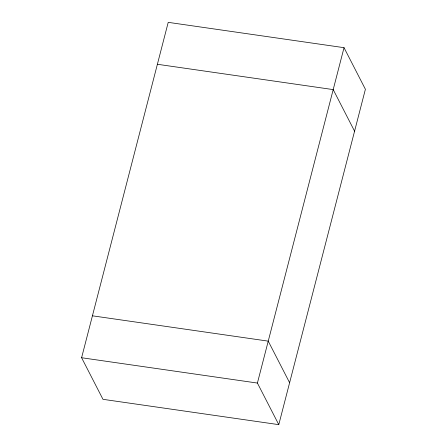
<?xml version="1.0" encoding="UTF-8"?>
<svg xmlns="http://www.w3.org/2000/svg" width="447" height="447" viewBox="0 0 447 447"><rect width="100%" height="100%" fill="white"/><g stroke="black" fill="none" stroke-linecap="round" stroke-linejoin="round"><path stroke-width="0.67" d="M81.6 357.734L168.217 22.35L344.028 47.678L365.4 89.266L278.783 424.65L102.972 399.322L81.6 357.734L257.411 383.062L278.783 424.65M257.411 383.062L344.028 47.678M157.389 64.273L333.199 89.601L354.572 131.189M92.428 315.811L268.234 341.139L289.611 382.727"/></g></svg>
